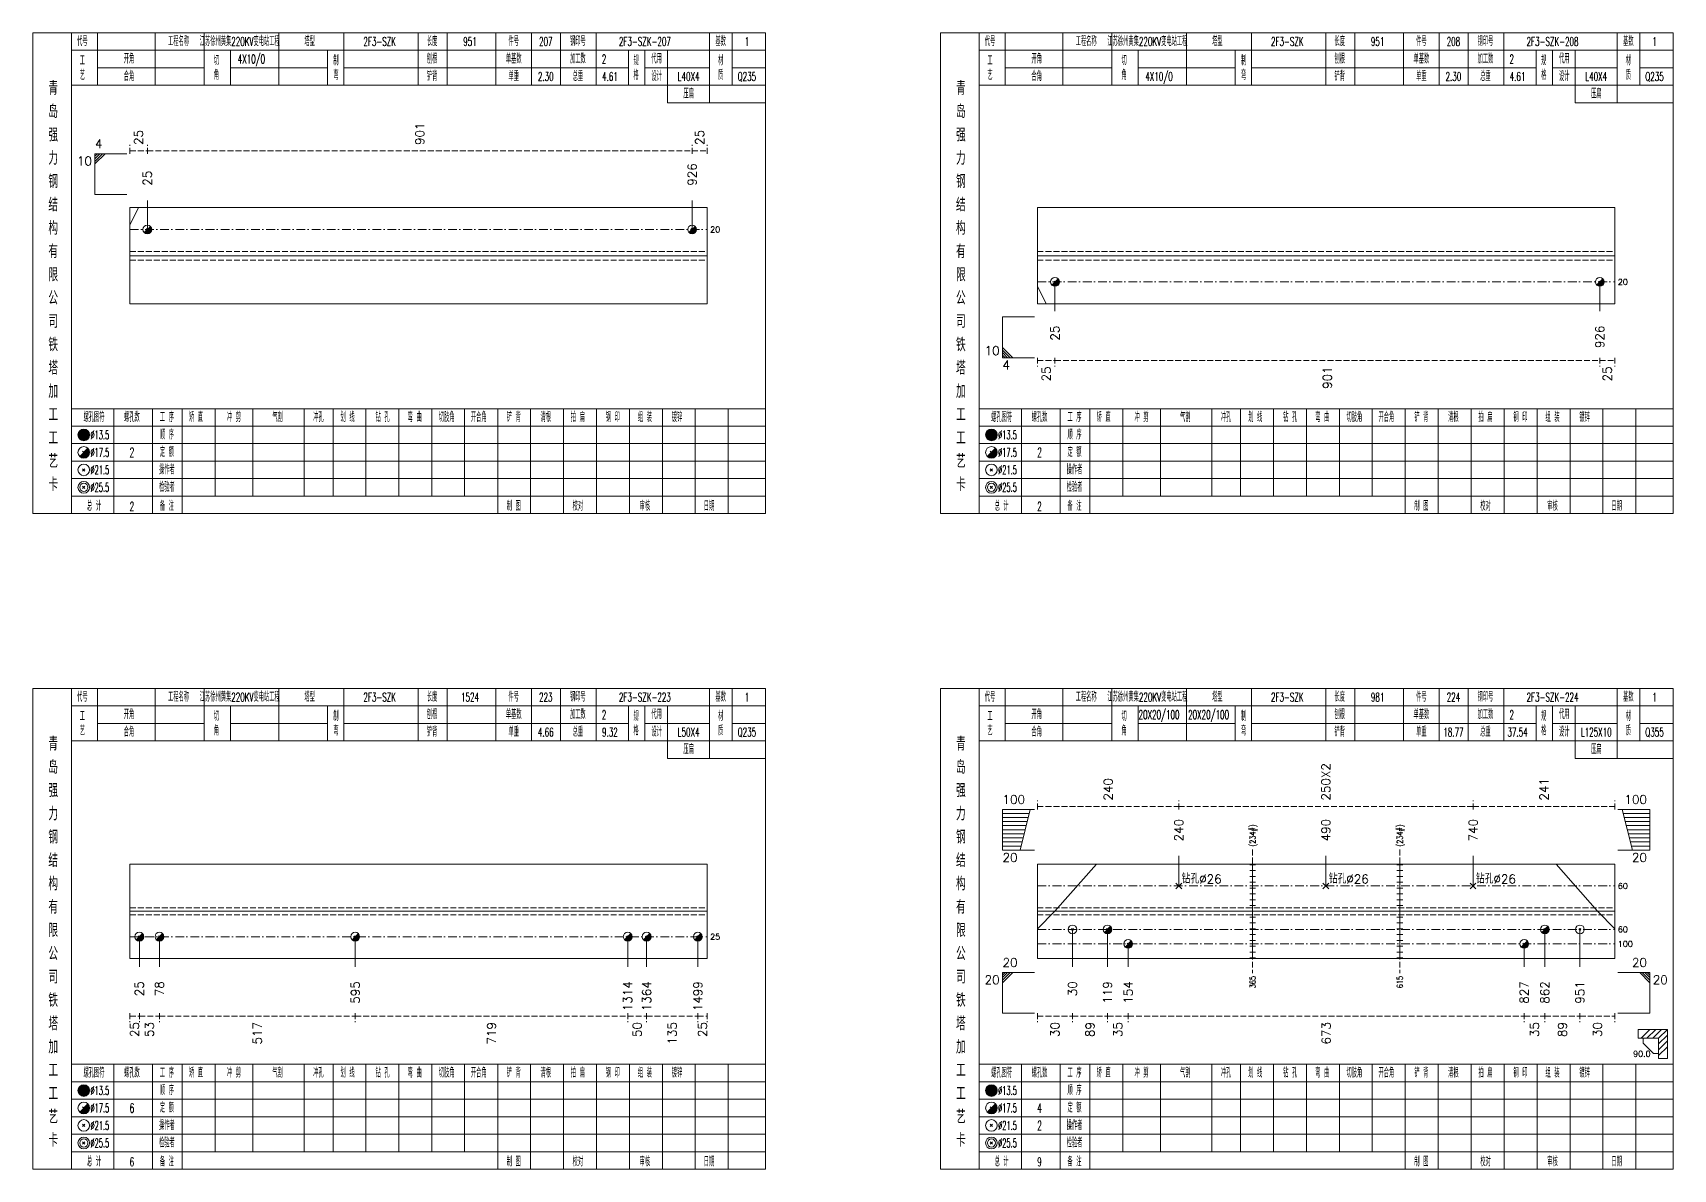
# Model space of a CAD drawing. Extents: x 0 to 4623, y -1159 to 4890.
# Drawn here: x 623 to 1186, y 3375 to 3765 of the extents above; entities that cross this region are included whole.
import ezdxf
from ezdxf.enums import TextEntityAlignment as Align

# ---------------------------------------------------------------- set-up
doc = ezdxf.new("R2010")
doc.units = 0
doc.header["$MEASUREMENT"] = 0
doc.linetypes.add('一点画线', pattern=[5.2, 3, -1, 0.2, -1])
doc.linetypes.add('虚线', pattern=[2.75, 2, -0.75])
doc.layers.get('0').update_dxf_attribs({"linetype": 'CONTINUOUS', "lineweight": 25})
for name, color, linetype, lineweight in [('1', 7, 'CONTINUOUS', 25), ('2', 7, 'CONTINUOUS', 25), ('4', 7, 'CONTINUOUS', 25), ('5', 7, 'CONTINUOUS', 25)]:
    doc.layers.add(name, color=color, linetype=linetype, lineweight=lineweight)
doc.styles.get("Standard").update_dxf_attribs({"font": 'simplex.shx', "width": 0.7, "height": 3, "bigfont": 'gbhzfs.shx'})

# ---------------------------------------------------------------- blocks, each defined once
blk = doc.blocks.new('孔17.5')
at = {"layer": '5', "color": 7, "linetype": 'Continuous', "lineweight": 13}
for p, q in [((-0.707, -0.707), (0.707, 0.707)), ((-0.2, 0.2), (0.2, -0.2))]:
    blk.add_line(p, q, dxfattribs=at)
blk.add_circle((0, 0), 1, dxfattribs=at)
for radius in [0.9, 0.8, 0.7, 0.6, 0.5, 0.4, 0.3, 0.2, 0.1]:
    blk.add_arc((0, 0), radius, 225, 45, dxfattribs=at)
blk = doc.blocks.new('孔21.5')
at = {"layer": '5', "color": 7, "linetype": 'Continuous', "lineweight": 13}
for p, q in [((-0.2, -0.2), (0.2, 0.2)), ((-0.2, 0.2), (0.2, -0.2))]:
    blk.add_line(p, q, dxfattribs=at)
blk.add_circle((0, 0), 1, dxfattribs=at)

msp = doc.modelspace()

# ---------------------------------------------------------------- linework, layer by layer
at = {"color": 8, "linetype": '虚线', "lineweight": 9}
for p, q in [((656.1, 3723.5), (656.1, 3726.5)), ((662.1, 3723.5), (662.1, 3726.5)), ((662.1, 3723.5), (662.1, 3726.5)), ((848.992, 3723.5), (848.992, 3726.5)), ((848.992, 3723.5), (848.992, 3726.5)), ((854.2, 3723.5), (854.2, 3726.5)), ((656.1, 3724.5), (662.1, 3724.5)), ((662.1, 3724.5), (848.992, 3724.5)), ((848.992, 3724.5), (854.2, 3724.5)), ((967.5, 3653.5), (967.5, 3650.5)), ((973.5, 3653.5), (973.5, 3650.5)), ((973.5, 3653.5), (973.5, 3650.5)), ((1160.392, 3653.5), (1160.392, 3650.5)), ((1160.392, 3653.5), (1160.392, 3650.5)), ((1165.6, 3653.5), (1165.6, 3650.5)), ((967.5, 3652.5), (973.5, 3652.5)), ((973.5, 3652.5), (1160.392, 3652.5)), ((1160.392, 3652.5), (1165.6, 3652.5)), ((967.5, 3498.5), (967.5, 3501.5)), ((1015.965, 3498.5), (1015.965, 3501.5)), ((1015.965, 3498.5), (1015.965, 3501.5)), ((1116.933, 3498.5), (1116.933, 3501.5)), ((1116.933, 3498.5), (1116.933, 3501.5)), ((1165.6, 3498.5), (1165.6, 3501.5)), ((967.5, 3499.5), (1015.965, 3499.5)), ((1015.965, 3499.5), (1116.933, 3499.5)), ((1116.933, 3499.5), (1165.6, 3499.5)), ((656.1, 3428.5), (656.1, 3425.5)), ((656.1, 3427.5), (659.35, 3427.5)), ((659.35, 3428.5), (659.35, 3425.5)), ((659.35, 3428.5), (659.35, 3425.5)), ((659.35, 3427.5), (666.239, 3427.5)), ((666.239, 3428.5), (666.239, 3425.5)), ((666.239, 3428.5), (666.239, 3425.5)), ((666.239, 3427.5), (733.442, 3427.5)), ((733.442, 3428.5), (733.442, 3425.5)), ((733.442, 3428.5), (733.442, 3425.5)), ((733.442, 3427.5), (826.903, 3427.5)), ((826.903, 3428.5), (826.903, 3425.5)), ((826.903, 3428.5), (826.903, 3425.5)), ((826.903, 3427.5), (833.402, 3427.5)), ((833.402, 3428.5), (833.402, 3425.5)), ((833.402, 3428.5), (833.402, 3425.5)), ((833.402, 3427.5), (850.95, 3427.5)), ((850.95, 3428.5), (850.95, 3425.5)), ((850.95, 3428.5), (850.95, 3425.5)), ((850.95, 3427.5), (854.2, 3427.5)), ((854.2, 3428.5), (854.2, 3425.5)), ((967.5, 3428.5), (967.5, 3425.5)), ((967.5, 3427.5), (979.5, 3427.5)), ((979.5, 3428.5), (979.5, 3425.5)), ((979.5, 3428.5), (979.5, 3425.5)), ((979.5, 3427.5), (991.53, 3427.5)), ((991.53, 3428.5), (991.53, 3425.5)), ((991.53, 3428.5), (991.53, 3425.5)), ((991.53, 3427.5), (998.598, 3427.5)), ((998.598, 3428.5), (998.598, 3425.5)), ((998.598, 3428.5), (998.598, 3425.5)), ((998.598, 3427.5), (1134.502, 3427.5)), ((1134.502, 3428.5), (1134.502, 3425.5)), ((1134.502, 3428.5), (1134.502, 3425.5)), ((1134.502, 3427.5), (1141.57, 3427.5)), ((1141.57, 3428.5), (1141.57, 3425.5)), ((1141.57, 3428.5), (1141.57, 3425.5)), ((1141.57, 3427.5), (1153.6, 3427.5)), ((1153.6, 3428.5), (1153.6, 3425.5)), ((1153.6, 3428.5), (1153.6, 3425.5)), ((1153.6, 3427.5), (1165.6, 3427.5)), ((1165.6, 3428.5), (1165.6, 3425.5))]:
    msp.add_line(p, q, dxfattribs=at)
at = {"color": 7, "linetype": 'Continuous', "lineweight": 13}
for p, q in [((644.1, 3723.5), (655.1, 3723.5)), ((644.1, 3709.5), (644.1, 3723.5)), ((644.975, 3723.5), (644.1, 3722.625)), ((645.85, 3723.5), (644.1, 3721.75)), ((646.725, 3723.5), (644.1, 3720.875)), ((647.6, 3723.5), (644.1, 3720)), ((644.1, 3709.5), (655.1, 3709.5)), ((656.1, 3699), (659.1, 3705)), ((662.1, 3697.5), (662.1, 3707.5)), ((848.992, 3697.5), (848.992, 3707.5)), ((967.5, 3678), (970.5, 3672)), ((973.5, 3679.5), (973.5, 3669.5)), ((1160.392, 3679.5), (1160.392, 3669.5)), ((955.5, 3667.5), (966.5, 3667.5)), ((955.5, 3667.5), (955.5, 3653.5)), ((959, 3653.5), (955.5, 3657)), ((958.125, 3653.5), (955.5, 3656.125)), ((957.25, 3653.5), (955.5, 3655.25)), ((956.375, 3653.5), (955.5, 3654.375)), ((955.5, 3653.5), (966.5, 3653.5)), ((955.5, 3498.5), (966.5, 3498.5)), ((955.5, 3484.5), (955.5, 3498.5)), ((955.5, 3497.1), (964.65, 3497.1)), ((955.5, 3495.7), (964.3, 3495.7)), ((961.5, 3484.5), (965, 3498.5)), ((1177.6, 3498.5), (1166.6, 3498.5)), ((1171.6, 3484.5), (1168.1, 3498.5)), ((1177.6, 3497.1), (1168.45, 3497.1)), ((1177.6, 3495.7), (1168.8, 3495.7)), ((1177.6, 3484.5), (1177.6, 3498.5)), ((955.5, 3494.3), (963.95, 3494.3)), ((955.5, 3492.9), (963.6, 3492.9)), ((955.5, 3491.5), (963.25, 3491.5)), ((955.5, 3490.1), (962.9, 3490.1)), ((1177.6, 3494.3), (1169.15, 3494.3)), ((1177.6, 3492.9), (1169.5, 3492.9)), ((1177.6, 3491.5), (1169.85, 3491.5)), ((1177.6, 3490.1), (1170.2, 3490.1)), ((955.5, 3488.7), (962.55, 3488.7)), ((955.5, 3487.3), (962.2, 3487.3)), ((955.5, 3485.9), (961.85, 3485.9)), ((955.5, 3484.5), (966.5, 3484.5)), ((1177.6, 3484.5), (1166.6, 3484.5)), ((1177.6, 3488.7), (1170.55, 3488.7)), ((1177.6, 3487.3), (1170.9, 3487.3)), ((1177.6, 3485.9), (1171.25, 3485.9)), ((973.5, 3463.5), (987.694, 3479.7)), ((1015.965, 3472.2), (1015.965, 3482.5)), ((1066.449, 3472.2), (1066.449, 3482.5)), ((1116.933, 3472.2), (1116.933, 3482.5)), ((1159.6, 3463.5), (1145.406, 3479.7)), ((1014.965, 3471.2), (1016.965, 3473.2)), ((1014.965, 3473.2), (1016.965, 3471.2)), ((1065.449, 3471.2), (1067.449, 3473.2)), ((1065.449, 3473.2), (1067.449, 3471.2)), ((1115.933, 3471.2), (1117.933, 3473.2)), ((1115.933, 3473.2), (1117.933, 3471.2)), ((967.5, 3457.5), (973.5, 3463.5)), ((1165.6, 3457.5), (1159.6, 3463.5)), ((979.5, 3457.3), (979.5, 3444.5)), ((991.53, 3457.3), (991.53, 3444.5)), ((1141.57, 3457.3), (1141.57, 3444.5)), ((1153.6, 3457.3), (1153.6, 3444.5)), ((659.35, 3454.8), (659.35, 3444.5)), ((666.239, 3454.8), (666.239, 3444.5)), ((733.442, 3454.8), (733.442, 3444.5)), ((826.903, 3454.8), (826.903, 3444.5)), ((833.402, 3454.8), (833.402, 3444.5)), ((850.95, 3454.8), (850.95, 3444.5)), ((998.598, 3452.3), (998.598, 3444.5)), ((1134.502, 3452.3), (1134.502, 3444.5)), ((955.5, 3442.5), (966.5, 3442.5)), ((955.5, 3442.5), (955.5, 3428.5)), ((956.375, 3442.5), (955.5, 3441.625)), ((957.25, 3442.5), (955.5, 3440.75)), ((958.125, 3442.5), (955.5, 3439.875)), ((959, 3442.5), (955.5, 3439)), ((1177.6, 3442.5), (1166.6, 3442.5)), ((1174.1, 3442.5), (1177.6, 3439)), ((1174.975, 3442.5), (1177.6, 3439.875)), ((1175.85, 3442.5), (1177.6, 3440.75)), ((1176.725, 3442.5), (1177.6, 3441.625)), ((1177.6, 3442.5), (1177.6, 3428.5)), ((955.5, 3428.5), (966.5, 3428.5)), ((1177.6, 3428.5), (1166.6, 3428.5))]:
    msp.add_line(p, q, dxfattribs=at)
at = {"color": 7, "linetype": 'Continuous', "lineweight": 18}
for p, q in [((656.1, 3705), (656.1, 3672)), ((656.1, 3705), (854.2, 3705)), ((854.2, 3705), (854.2, 3672)), ((967.5, 3705), (967.5, 3672)), ((967.5, 3705), (1165.6, 3705)), ((1165.6, 3705), (1165.6, 3672)), ((656.1, 3688.5), (854.2, 3688.5)), ((967.5, 3688.5), (1165.6, 3688.5)), ((656.1, 3479.7), (656.1, 3447.3)), ((656.1, 3479.7), (854.2, 3479.7)), ((854.2, 3479.7), (854.2, 3447.3)), ((967.5, 3479.7), (967.5, 3447.3)), ((967.5, 3479.7), (1165.6, 3479.7)), ((1165.6, 3479.7), (1165.6, 3447.3)), ((656.1, 3463.5), (854.2, 3463.5)), ((967.5, 3463.5), (1165.6, 3463.5))]:
    msp.add_line(p, q, dxfattribs=at)
at = {"color": 3, "linetype": '一点画线', "lineweight": 13}
for p, q in [((656.1, 3697.5), (854.2, 3697.5)), ((967.5, 3679.5), (1165.6, 3679.5)), ((967.5, 3472.2), (1165.6, 3472.2)), ((967.5, 3457.3), (1165.6, 3457.3)), ((656.1, 3454.8), (854.2, 3454.8)), ((967.5, 3452.3), (1165.6, 3452.3))]:
    msp.add_line(p, q, dxfattribs=at)
at = {"color": 1, "linetype": '虚线', "lineweight": 18}
for p, q in [((656.1, 3690), (854.2, 3690)), ((656.1, 3687), (854.2, 3687)), ((967.5, 3690), (1165.6, 3690)), ((967.5, 3687), (1165.6, 3687)), ((656.1, 3464.7), (854.2, 3464.7)), ((656.1, 3462.3), (854.2, 3462.3)), ((967.5, 3464.7), (1165.6, 3464.7)), ((967.5, 3462.3), (1165.6, 3462.3))]:
    msp.add_line(p, q, dxfattribs=at)
at = {"layer": '1', "color": 7, "linetype": 'Continuous', "lineweight": 18}
for p, q in [((656.1, 3672), (854.2, 3672)), ((967.5, 3672), (1165.6, 3672)), ((656.1, 3447.3), (854.2, 3447.3)), ((967.5, 3447.3), (1165.6, 3447.3))]:
    msp.add_line(p, q, dxfattribs=at)
at = {"layer": '2', "color": 216, "linetype": '虚线', "lineweight": 13}
for p, q in [((1041.304, 3484.7), (1041.304, 3442.3)), ((1091.788, 3484.7), (1091.788, 3442.3))]:
    msp.add_line(p, q, dxfattribs=at)
at = {"layer": '2', "color": 7, "linetype": 'Continuous', "lineweight": 13}
for p, q in [((1042.304, 3479.5), (1040.304, 3479.5)), ((1041.304, 3463.5), (1041.304, 3479.7)), ((1092.788, 3479.5), (1090.788, 3479.5)), ((1091.788, 3463.5), (1091.788, 3479.7)), ((1042.304, 3477.5), (1040.304, 3477.5)), ((1042.304, 3475.5), (1040.304, 3475.5)), ((1042.304, 3473.5), (1040.304, 3473.5)), ((1092.788, 3477.5), (1090.788, 3477.5)), ((1092.788, 3475.5), (1090.788, 3475.5)), ((1092.788, 3473.5), (1090.788, 3473.5)), ((1042.304, 3471.5), (1040.304, 3471.5)), ((1042.304, 3469.5), (1040.304, 3469.5)), ((1042.304, 3467.5), (1040.304, 3467.5)), ((1092.788, 3471.5), (1090.788, 3471.5)), ((1092.788, 3469.5), (1090.788, 3469.5)), ((1092.788, 3467.5), (1090.788, 3467.5)), ((1042.304, 3465.5), (1040.304, 3465.5)), ((1040.304, 3461.5), (1042.304, 3461.5)), ((1041.304, 3463.5), (1041.304, 3447.3)), ((1092.788, 3465.5), (1090.788, 3465.5)), ((1090.788, 3461.5), (1092.788, 3461.5)), ((1091.788, 3463.5), (1091.788, 3447.3)), ((1040.304, 3459.5), (1042.304, 3459.5)), ((1040.304, 3457.5), (1042.304, 3457.5)), ((1090.788, 3459.5), (1092.788, 3459.5)), ((1090.788, 3457.5), (1092.788, 3457.5)), ((1040.304, 3455.5), (1042.304, 3455.5)), ((1040.304, 3453.5), (1042.304, 3453.5)), ((1040.304, 3451.5), (1042.304, 3451.5)), ((1090.788, 3455.5), (1092.788, 3455.5)), ((1090.788, 3453.5), (1092.788, 3453.5)), ((1090.788, 3451.5), (1092.788, 3451.5)), ((1040.304, 3449.5), (1042.304, 3449.5)), ((1040.304, 3447.5), (1042.304, 3447.5)), ((1090.788, 3449.5), (1092.788, 3449.5)), ((1090.788, 3447.5), (1092.788, 3447.5)), ((1183.6, 3423), (1173.6, 3423)), ((1173.6, 3423), (1173.6, 3420)), ((1174.6, 3420), (1177.6, 3423)), ((1176.6, 3420), (1179.6, 3423)), ((1178.6, 3420), (1181.6, 3423)), ((1180.6, 3420), (1183.6, 3423)), ((1183.6, 3413), (1183.6, 3423)), ((1173.6, 3420), (1180.6, 3420)), ((1175.35, 3420), (1175.35, 3418.25)), ((1178.85, 3414.75), (1175.35, 3418.25)), ((1180.6, 3418), (1183.6, 3421)), ((1180.6, 3420), (1180.6, 3413)), ((1180.6, 3416), (1183.6, 3419)), ((1180.6, 3414), (1183.6, 3417)), ((1178.85, 3414.75), (1180.6, 3414.75)), ((1180.6, 3413), (1183.6, 3413))]:
    msp.add_line(p, q, dxfattribs=at)
at = {"layer": '4', "color": 1, "linetype": 'Continuous', "lineweight": 18}
for p, q in [((636.1, 3600), (636.1, 3765)), ((645, 3747), (645, 3765)), ((664.8, 3747), (664.8, 3765)), ((681.6, 3747), (681.6, 3765)), ((707.2, 3747), (707.2, 3765)), ((729.5, 3747), (729.5, 3765)), ((755, 3747), (755, 3765)), ((765, 3747), (765, 3765)), ((781.7, 3747), (781.7, 3765)), ((793.9, 3747), (793.9, 3765)), ((803.9, 3747), (803.9, 3765)), ((816.1, 3747), (816.1, 3765)), ((855, 3741), (855, 3765)), ((862.8, 3747), (862.8, 3765)), ((947.5, 3600), (947.5, 3765)), ((956.4, 3747), (956.4, 3765)), ((976.2, 3747), (976.2, 3765)), ((993, 3747), (993, 3765)), ((1018.6, 3747), (1018.6, 3765)), ((1040.9, 3747), (1040.9, 3765)), ((1066.4, 3747), (1066.4, 3765)), ((1076.4, 3747), (1076.4, 3765)), ((1093.1, 3747), (1093.1, 3765)), ((1105.3, 3747), (1105.3, 3765)), ((1115.3, 3747), (1115.3, 3765)), ((1127.5, 3747), (1127.5, 3765)), ((1166.4, 3741), (1166.4, 3765)), ((1174.2, 3747), (1174.2, 3765)), ((636.1, 3759), (874.2, 3759)), ((690.6, 3747), (690.6, 3759)), ((723.9, 3747), (723.9, 3759)), ((827.2, 3747), (827.2, 3759)), ((832.8, 3747), (832.8, 3759)), ((840.6, 3741), (840.6, 3759)), ((947.5, 3759), (1185.6, 3759)), ((1002, 3747), (1002, 3759)), ((1035.3, 3747), (1035.3, 3759)), ((1138.6, 3747), (1138.6, 3759)), ((1144.2, 3747), (1144.2, 3759)), ((1152, 3741), (1152, 3759)), ((645, 3753), (681.6, 3753)), ((690.6, 3753), (723.9, 3753)), ((729.5, 3753), (827.2, 3753)), ((832.8, 3753), (855, 3753)), ((862.8, 3753), (874.2, 3753)), ((956.4, 3753), (993, 3753)), ((1002, 3753), (1035.3, 3753)), ((1040.9, 3753), (1138.6, 3753)), ((1144.2, 3753), (1166.4, 3753)), ((1174.2, 3753), (1185.6, 3753)), ((636.1, 3747), (874.2, 3747)), ((947.5, 3747), (1185.6, 3747)), ((840.6, 3741), (874.2, 3741)), ((1152, 3741), (1185.6, 3741)), ((636.1, 3636), (874.2, 3636)), ((650.6, 3600), (650.6, 3636)), ((663.9, 3600), (663.9, 3636)), ((674, 3600), (674, 3636)), ((685.4, 3606), (685.4, 3636)), ((698.3, 3606), (698.3, 3636)), ((715.9, 3606), (715.9, 3636)), ((725.8, 3606), (725.8, 3636)), ((737.1, 3606), (737.1, 3636)), ((748.4, 3606), (748.4, 3636)), ((759.7, 3606), (759.7, 3636)), ((770.9, 3606), (770.9, 3636)), ((782.3, 3606), (782.3, 3636)), ((793.6, 3606), (793.6, 3636)), ((804.9, 3606), (804.9, 3636)), ((816.2, 3606), (816.2, 3636)), ((827.5, 3606), (827.5, 3636)), ((838.8, 3606), (838.8, 3636)), ((850.1, 3606), (850.1, 3636)), ((861.4, 3606), (861.4, 3636)), ((947.5, 3636), (1185.6, 3636)), ((962, 3600), (962, 3636)), ((975.3, 3600), (975.3, 3636)), ((985.4, 3600), (985.4, 3636)), ((996.8, 3606), (996.8, 3636)), ((1009.7, 3606), (1009.7, 3636)), ((1027.3, 3606), (1027.3, 3636)), ((1037.2, 3606), (1037.2, 3636)), ((1048.5, 3606), (1048.5, 3636)), ((1059.8, 3606), (1059.8, 3636)), ((1071.1, 3606), (1071.1, 3636)), ((1082.3, 3606), (1082.3, 3636)), ((1093.7, 3606), (1093.7, 3636)), ((1105, 3606), (1105, 3636)), ((1116.3, 3606), (1116.3, 3636)), ((1127.6, 3606), (1127.6, 3636)), ((1138.9, 3606), (1138.9, 3636)), ((1150.2, 3606), (1150.2, 3636)), ((1161.5, 3606), (1161.5, 3636)), ((1172.8, 3606), (1172.8, 3636)), ((636.1, 3630), (874.2, 3630)), ((947.5, 3630), (1185.6, 3630)), ((636.1, 3624), (874.2, 3624)), ((947.5, 3624), (1185.6, 3624)), ((636.1, 3618), (874.2, 3618)), ((947.5, 3618), (1185.6, 3618)), ((636.1, 3612), (874.2, 3612)), ((947.5, 3612), (1185.6, 3612)), ((636.1, 3606), (874.2, 3606)), ((782.3, 3600), (782.3, 3606)), ((793.6, 3600), (793.6, 3606)), ((804.9, 3600), (804.9, 3606)), ((816.2, 3600), (816.2, 3606)), ((827.5, 3600), (827.5, 3606)), ((838.8, 3600), (838.8, 3606)), ((850.1, 3600), (850.1, 3606)), ((861.4, 3600), (861.4, 3606)), ((947.5, 3606), (1185.6, 3606)), ((1093.7, 3600), (1093.7, 3606)), ((1105, 3600), (1105, 3606)), ((1116.3, 3600), (1116.3, 3606)), ((1127.6, 3600), (1127.6, 3606)), ((1138.9, 3600), (1138.9, 3606)), ((1150.2, 3600), (1150.2, 3606)), ((1161.5, 3600), (1161.5, 3606)), ((1172.8, 3600), (1172.8, 3606)), ((636.1, 3375), (636.1, 3540)), ((645, 3522), (645, 3540)), ((664.8, 3522), (664.8, 3540)), ((681.6, 3522), (681.6, 3540)), ((707.2, 3522), (707.2, 3540)), ((729.5, 3522), (729.5, 3540)), ((755, 3522), (755, 3540)), ((765, 3522), (765, 3540)), ((781.7, 3522), (781.7, 3540)), ((793.9, 3522), (793.9, 3540)), ((803.9, 3522), (803.9, 3540)), ((816.1, 3522), (816.1, 3540)), ((855, 3516), (855, 3540)), ((862.8, 3522), (862.8, 3540)), ((947.5, 3375), (947.5, 3540)), ((956.4, 3522), (956.4, 3540)), ((976.2, 3522), (976.2, 3540)), ((993, 3522), (993, 3540)), ((1018.6, 3522), (1018.6, 3540)), ((1040.9, 3522), (1040.9, 3540)), ((1066.4, 3522), (1066.4, 3540)), ((1076.4, 3522), (1076.4, 3540)), ((1093.1, 3522), (1093.1, 3540)), ((1105.3, 3522), (1105.3, 3540)), ((1115.3, 3522), (1115.3, 3540)), ((1127.5, 3522), (1127.5, 3540)), ((1166.4, 3516), (1166.4, 3540)), ((1174.2, 3522), (1174.2, 3540)), ((636.1, 3534), (874.2, 3534)), ((690.6, 3522), (690.6, 3534)), ((723.9, 3522), (723.9, 3534)), ((827.2, 3522), (827.2, 3534)), ((832.8, 3522), (832.8, 3534)), ((840.6, 3516), (840.6, 3534)), ((947.5, 3534), (1185.6, 3534)), ((1002, 3522), (1002, 3534)), ((1035.3, 3522), (1035.3, 3534)), ((1138.6, 3522), (1138.6, 3534)), ((1144.2, 3522), (1144.2, 3534)), ((1152, 3516), (1152, 3534)), ((645, 3528), (681.6, 3528)), ((690.6, 3528), (723.9, 3528)), ((729.5, 3528), (827.2, 3528)), ((832.8, 3528), (855, 3528)), ((862.8, 3528), (874.2, 3528)), ((956.4, 3528), (993, 3528)), ((1002, 3528), (1035.3, 3528)), ((1040.9, 3528), (1138.6, 3528)), ((1144.2, 3528), (1166.4, 3528)), ((1174.2, 3528), (1185.6, 3528)), ((636.1, 3522), (874.2, 3522)), ((947.5, 3522), (1185.6, 3522)), ((840.6, 3516), (874.2, 3516)), ((1152, 3516), (1185.6, 3516)), ((636.1, 3411), (874.2, 3411)), ((650.6, 3375), (650.6, 3411)), ((663.9, 3375), (663.9, 3411)), ((674, 3375), (674, 3411)), ((685.4, 3381), (685.4, 3411)), ((698.3, 3381), (698.3, 3411)), ((715.9, 3381), (715.9, 3411)), ((725.8, 3381), (725.8, 3411)), ((737.1, 3381), (737.1, 3411)), ((748.4, 3381), (748.4, 3411)), ((759.7, 3381), (759.7, 3411)), ((770.9, 3381), (770.9, 3411)), ((782.3, 3381), (782.3, 3411)), ((793.6, 3381), (793.6, 3411)), ((804.9, 3381), (804.9, 3411)), ((816.2, 3381), (816.2, 3411)), ((827.5, 3381), (827.5, 3411)), ((838.8, 3381), (838.8, 3411)), ((850.1, 3381), (850.1, 3411)), ((861.4, 3381), (861.4, 3411)), ((947.5, 3411), (1185.6, 3411)), ((962, 3375), (962, 3411)), ((975.3, 3375), (975.3, 3411)), ((985.4, 3375), (985.4, 3411)), ((996.8, 3381), (996.8, 3411)), ((1009.7, 3381), (1009.7, 3411)), ((1027.3, 3381), (1027.3, 3411)), ((1037.2, 3381), (1037.2, 3411)), ((1048.5, 3381), (1048.5, 3411)), ((1059.8, 3381), (1059.8, 3411)), ((1071.1, 3381), (1071.1, 3411)), ((1082.3, 3381), (1082.3, 3411)), ((1093.7, 3381), (1093.7, 3411)), ((1105, 3381), (1105, 3411)), ((1116.3, 3381), (1116.3, 3411)), ((1127.6, 3381), (1127.6, 3411)), ((1138.9, 3381), (1138.9, 3411)), ((1150.2, 3381), (1150.2, 3411)), ((1161.5, 3381), (1161.5, 3411)), ((1172.8, 3381), (1172.8, 3411)), ((636.1, 3405), (874.2, 3405)), ((947.5, 3405), (1185.6, 3405)), ((636.1, 3399), (874.2, 3399)), ((947.5, 3399), (1185.6, 3399)), ((636.1, 3393), (874.2, 3393)), ((947.5, 3393), (1185.6, 3393)), ((636.1, 3387), (874.2, 3387)), ((947.5, 3387), (1185.6, 3387)), ((636.1, 3381), (874.2, 3381)), ((782.3, 3375), (782.3, 3381)), ((793.6, 3375), (793.6, 3381)), ((804.9, 3375), (804.9, 3381)), ((816.2, 3375), (816.2, 3381)), ((827.5, 3375), (827.5, 3381)), ((838.8, 3375), (838.8, 3381)), ((850.1, 3375), (850.1, 3381)), ((861.4, 3375), (861.4, 3381)), ((947.5, 3381), (1185.6, 3381)), ((1093.7, 3375), (1093.7, 3381)), ((1105, 3375), (1105, 3381)), ((1116.3, 3375), (1116.3, 3381)), ((1127.6, 3375), (1127.6, 3381)), ((1138.9, 3375), (1138.9, 3381)), ((1150.2, 3375), (1150.2, 3381)), ((1161.5, 3375), (1161.5, 3381)), ((1172.8, 3375), (1172.8, 3381))]:
    msp.add_line(p, q, dxfattribs=at)
at = {"layer": '4', "color": 7, "linetype": 'Continuous', "lineweight": 13}
for p, q in [((640.1, 3626.8), (640.5, 3627.2)), ((640.5, 3626.8), (640.1, 3627.2)), ((951.5, 3626.8), (951.9, 3627.2)), ((951.9, 3626.8), (951.5, 3627.2)), ((638.886, 3619.586), (641.714, 3622.414)), ((639.9, 3621.4), (640.7, 3620.6)), ((950.286, 3619.586), (953.114, 3622.414)), ((951.3, 3621.4), (952.1, 3620.6)), ((639.9, 3614.6), (640.7, 3615.4)), ((639.9, 3615.4), (640.7, 3614.6)), ((951.3, 3614.6), (952.1, 3615.4)), ((951.3, 3615.4), (952.1, 3614.6)), ((639.9, 3608.6), (640.7, 3609.4)), ((639.9, 3609.4), (640.7, 3608.6)), ((951.3, 3608.6), (952.1, 3609.4)), ((951.3, 3609.4), (952.1, 3608.6)), ((640.1, 3401.8), (640.5, 3402.2)), ((640.5, 3401.8), (640.1, 3402.2)), ((951.5, 3401.8), (951.9, 3402.2)), ((951.9, 3401.8), (951.5, 3402.2)), ((638.886, 3394.586), (641.714, 3397.414)), ((639.9, 3396.4), (640.7, 3395.6)), ((950.286, 3394.586), (953.114, 3397.414)), ((951.3, 3396.4), (952.1, 3395.6)), ((639.9, 3389.6), (640.7, 3390.4)), ((639.9, 3390.4), (640.7, 3389.6)), ((951.3, 3389.6), (952.1, 3390.4)), ((951.3, 3390.4), (952.1, 3389.6)), ((639.9, 3383.6), (640.7, 3384.4)), ((639.9, 3384.4), (640.7, 3383.6)), ((951.3, 3383.6), (952.1, 3384.4)), ((951.3, 3384.4), (952.1, 3383.6))]:
    msp.add_line(p, q, dxfattribs=at)
at = {"layer": '4', "color": 1, "linetype": 'Continuous', "lineweight": 18}
for points in [[(622.8, 3765), (622.8, 3600), (874.2, 3600), (874.2, 3765)], [(934.2, 3765), (934.2, 3600), (1185.6, 3600), (1185.6, 3765)], [(622.8, 3540), (622.8, 3375), (874.2, 3375), (874.2, 3540)], [(934.2, 3540), (934.2, 3375), (1185.6, 3375), (1185.6, 3540)]]:
    msp.add_lwpolyline(points, close=True, dxfattribs=at)
at = {"layer": '4', "color": 7, "linetype": 'Continuous', "lineweight": 13}
for centre, radius in [((640.3, 3627), 2), ((640.3, 3627), 1.8), ((640.3, 3627), 1.6), ((640.3, 3627), 1.4), ((640.3, 3627), 1.2), ((640.3, 3627), 1), ((640.3, 3627), 0.8), ((640.3, 3627), 0.6), ((640.3, 3627), 0.4), ((640.3, 3627), 0.2), ((951.7, 3627), 2), ((951.7, 3627), 1.8), ((951.7, 3627), 1.6), ((951.7, 3627), 1.4), ((951.7, 3627), 1.2), ((951.7, 3627), 1), ((951.7, 3627), 0.8), ((951.7, 3627), 0.6), ((951.7, 3627), 0.4), ((951.7, 3627), 0.2), ((640.3, 3621), 2), ((951.7, 3621), 2), ((640.3, 3615), 2), ((951.7, 3615), 2), ((640.3, 3609), 2), ((640.3, 3609), 1.4), ((951.7, 3609), 2), ((951.7, 3609), 1.4), ((640.3, 3402), 2), ((640.3, 3402), 1.8), ((640.3, 3402), 1.6), ((640.3, 3402), 1.4), ((640.3, 3402), 1.2), ((640.3, 3402), 1), ((640.3, 3402), 0.8), ((640.3, 3402), 0.6), ((640.3, 3402), 0.4), ((640.3, 3402), 0.2), ((951.7, 3402), 2), ((951.7, 3402), 1.8), ((951.7, 3402), 1.6), ((951.7, 3402), 1.4), ((951.7, 3402), 1.2), ((951.7, 3402), 1), ((951.7, 3402), 0.8), ((951.7, 3402), 0.6), ((951.7, 3402), 0.4), ((951.7, 3402), 0.2), ((640.3, 3396), 2), ((951.7, 3396), 2), ((640.3, 3390), 2), ((951.7, 3390), 2), ((640.3, 3384), 2), ((640.3, 3384), 1.4), ((951.7, 3384), 2), ((951.7, 3384), 1.4)]:
    msp.add_circle(centre, radius, dxfattribs=at)
for centre, radius in [((640.3, 3621), 1.8), ((640.3, 3621), 1.6), ((640.3, 3621), 1.4), ((640.3, 3621), 1.2), ((640.3, 3621), 1), ((640.3, 3621), 0.8), ((640.3, 3621), 0.6), ((640.3, 3621), 0.4), ((640.3, 3621), 0.2), ((951.7, 3621), 1.8), ((951.7, 3621), 1.6), ((951.7, 3621), 1.4), ((951.7, 3621), 1.2), ((951.7, 3621), 1), ((951.7, 3621), 0.8), ((951.7, 3621), 0.6), ((951.7, 3621), 0.4), ((951.7, 3621), 0.2), ((640.3, 3396), 1.8), ((640.3, 3396), 1.6), ((640.3, 3396), 1.4), ((640.3, 3396), 1.2), ((640.3, 3396), 1), ((640.3, 3396), 0.8), ((640.3, 3396), 0.6), ((640.3, 3396), 0.4), ((640.3, 3396), 0.2), ((951.7, 3396), 1.8), ((951.7, 3396), 1.6), ((951.7, 3396), 1.4), ((951.7, 3396), 1.2), ((951.7, 3396), 1), ((951.7, 3396), 0.8), ((951.7, 3396), 0.6), ((951.7, 3396), 0.4), ((951.7, 3396), 0.2)]:
    msp.add_arc(centre, radius, 225, 45, dxfattribs=at)

# ---------------------------------------------------------------- block references
at = {"color": 7, "linetype": 'Continuous', "lineweight": 13, "xscale": 1.5, "yscale": 1.5, "zscale": 1.5}
for p in [(662.1, 3697.5), (848.992, 3697.5)]:
    msp.add_blockref('孔17.5', p, dxfattribs=at)
at = {"layer": '1', "color": 7, "linetype": 'Continuous', "lineweight": 13, "xscale": 1.5, "yscale": 1.5, "zscale": 1.5}
for name, p in [('孔17.5', (973.5, 3679.5)), ('孔17.5', (1160.392, 3679.5)), ('孔17.5', (659.35, 3454.8)), ('孔17.5', (666.239, 3454.8)), ('孔17.5', (733.442, 3454.8)), ('孔17.5', (826.903, 3454.8)), ('孔17.5', (833.402, 3454.8)), ('孔17.5', (850.95, 3454.8)), ('孔21.5', (979.5, 3457.3)), ('孔17.5', (991.53, 3457.3)), ('孔17.5', (1141.57, 3457.3)), ('孔21.5', (1153.6, 3457.3)), ('孔17.5', (998.598, 3452.3)), ('孔17.5', (1134.502, 3452.3))]:
    msp.add_blockref(name, p, dxfattribs=at)

# ---------------------------------------------------------------- texts
at = {"color": 8, "linetype": 'Continuous', "lineweight": 9}
for s, p in [('901', (755.546, 3726.5)), ('25', (659.1, 3726.5)), ('25', (851.596, 3726.5)), ('250X2', (1066.449, 3501.5)), ('240', (991.732, 3501.5)), ('241', (1141.267, 3501.5))]:
    msp.add_text(s, height=3, rotation=90, dxfattribs=at).set_placement(p, align=Align.MIDDLE_LEFT)
at = {"color": 7, "linetype": 'Continuous', "lineweight": 13}
for s, p in [('4', (644.1, 3724.5)), ('100', (955.5, 3499.5)), ('钻孔%%c26', (1016.965, 3472.2)), ('钻孔%%c26', (1067.449, 3472.2)), ('钻孔%%c26', (1117.933, 3472.2)), ('20', (955.5, 3443.5))]:
    msp.add_text(s, height=3, dxfattribs=at).set_placement(p, align=Align.BOTTOM_LEFT)
for s, p in [('10', (643.1, 3722.5)), ('20', (1176.6, 3483.5)), ('20', (954.5, 3441.5))]:
    msp.add_text(s, height=3, dxfattribs=at).set_placement(p, align=Align.TOP_RIGHT)
for s, p in [('25', (662.1, 3712.5)), ('926', (848.992, 3712.5)), ('240', (1015.965, 3487.5)), ('490', (1066.449, 3487.5)), ('740', (1116.933, 3487.5))]:
    msp.add_text(s, height=3, rotation=90, dxfattribs=at).set_placement(p, align=Align.MIDDLE_LEFT)
for s, p in [('20', (855.2, 3697.5)), ('20', (1166.6, 3679.5)), ('60', (1166.6, 3472.2)), ('25', (855.2, 3454.8)), ('60', (1166.6, 3457.3)), ('100', (1166.6, 3452.3))]:
    msp.add_text(s, height=2, dxfattribs=at).set_placement(p, align=Align.MIDDLE_LEFT)
for s, p in [('10', (954.5, 3653.5)), ('100', (1176.6, 3499.5)), ('20', (1176.6, 3443.5))]:
    msp.add_text(s, height=3, dxfattribs=at).set_placement(p, align=Align.BOTTOM_RIGHT)
for s, p in [('4', (955.5, 3652.5)), ('20', (955.5, 3483.5)), ('20', (1178.6, 3441.5))]:
    msp.add_text(s, height=3, dxfattribs=at).set_placement(p, align=Align.TOP_LEFT)
at = {"color": 8, "linetype": 'Continuous', "lineweight": 9}
for s, p in [('25', (970.5, 3650.5)), ('901', (1066.946, 3650.5)), ('25', (1162.996, 3650.5)), ('25', (657.725, 3425.5)), ('53', (662.794, 3425.5)), ('517', (699.841, 3425.5)), ('719', (780.172, 3425.5)), ('50', (830.152, 3425.5)), ('135', (842.176, 3425.5)), ('25', (852.575, 3425.5)), ('30', (973.5, 3425.5)), ('89', (985.515, 3425.5)), ('35', (995.064, 3425.5)), ('673', (1066.55, 3425.5)), ('35', (1138.036, 3425.5)), ('89', (1147.585, 3425.5)), ('30', (1159.6, 3425.5))]:
    msp.add_text(s, height=3, rotation=90, dxfattribs=at).set_placement(p, align=Align.MIDDLE_RIGHT)
at = {"layer": '1', "color": 7, "linetype": 'Continuous', "lineweight": 13}
for s, p in [('25', (973.5, 3664.5)), ('926', (1160.392, 3664.5)), ('25', (659.35, 3439.5)), ('78', (666.239, 3439.5)), ('595', (733.442, 3439.5)), ('1314', (826.903, 3439.5)), ('1364', (833.402, 3439.5)), ('1499', (850.95, 3439.5)), ('30', (979.5, 3439.5)), ('119', (991.53, 3439.5)), ('154', (998.598, 3439.5)), ('827', (1134.502, 3439.5)), ('862', (1141.57, 3439.5)), ('951', (1153.6, 3439.5))]:
    msp.add_text(s, height=3, rotation=90, dxfattribs=at).set_placement(p, align=Align.MIDDLE_RIGHT)
at = {"layer": '2', "color": 7, "linetype": 'Continuous', "lineweight": 13, "width": 0.7}
for p in [(1041.304, 3485.7), (1091.788, 3485.7)]:
    msp.add_text('(234#)', height=2, rotation=90, dxfattribs=at).set_placement(p, align=Align.MIDDLE_LEFT)
for s, p in [('365', (1041.304, 3441.3)), ('615', (1091.788, 3441.3))]:
    msp.add_text(s, height=2, rotation=90, dxfattribs=at).set_placement(p, align=Align.MIDDLE_RIGHT)
at = {"layer": '2', "color": 7, "linetype": 'Continuous', "lineweight": 13}
msp.add_text('90.0', height=2, dxfattribs=at).set_placement((1177.85, 3413), align=Align.BOTTOM_RIGHT)
at = {"layer": '4', "color": 1, "linetype": 'Continuous', "lineweight": 13}
for s, height, width, p in [('代号', 3, 0.6, (639.8, 3762)), ('工程名称', 3, 0.6, (672.8, 3762)), ('江苏徐州黄集220KV变电站工程', 3, 0.6, (693.8, 3762)), ('塔型', 3, 0.6, (717.8, 3762)), ('2F3-SZK', 3, 0.6, (741.8, 3762)), ('长度', 3, 0.6, (759.8, 3762)), ('951', 3, 0.6, (772.8, 3762)), ('件号', 3, 0.6, (787.8, 3762)), ('207', 3, 0.6, (798.8, 3762)), ('钢印号', 3, 0.6, (809.8, 3762)), ('2F3-SZK-207', 3, 0.6, (832.8, 3762)), ('基数', 3, 0.6, (858.8, 3762)), ('1', 3, 0.6, (867.8, 3762)), ('代号', 3, 0.6, (951.2, 3762)), ('工程名称', 3, 0.6, (984.2, 3762)), ('江苏徐州黄集220KV变电站工程', 3, 0.6, (1005.2, 3762)), ('塔型', 3, 0.6, (1029.2, 3762)), ('2F3-SZK', 3, 0.6, (1053.2, 3762)), ('长度', 3, 0.6, (1071.2, 3762)), ('951', 3, 0.6, (1084.2, 3762)), ('件号', 3, 0.6, (1099.2, 3762)), ('208', 3, 0.6, (1110.2, 3762)), ('钢印号', 3, 0.6, (1121.2, 3762)), ('2F3-SZK-208', 3, 0.6, (1144.2, 3762)), ('基数', 3, 0.6, (1170.2, 3762)), ('1', 3, 0.6, (1179.2, 3762)), ('工', 3, 0.6, (639.8, 3755.4)), ('开角', 3, 0.6, (655.8, 3756)), ('切', 3, 0.6, (685.8, 3755.4)), ('4X10/0', 3, 0.6, (697.8, 3756)), ('制', 3, 0.6, (726.8, 3755.4)), ('刨根', 3, 0.6, (759.8, 3756)), ('单基数', 3, 0.6, (787.8, 3756)), ('加工数', 3, 0.6, (809.8, 3756)), ('2', 3, 0.6, (818.8, 3756)), ('规', 3, 0.6, (829.8, 3755.4)), ('代用', 3, 0.6, (836.8, 3756)), ('材', 3, 0.6, (858.8, 3755.4)), ('工', 3, 0.6, (951.2, 3755.4)), ('开角', 3, 0.6, (967.2, 3756)), ('切', 3, 0.6, (997.2, 3755.4)), ('制', 3, 0.6, (1038.2, 3755.4)), ('刨根', 3, 0.6, (1071.2, 3756)), ('单基数', 3, 0.6, (1099.2, 3756)), ('加工数', 3, 0.6, (1121.2, 3756)), ('2', 3, 0.6, (1130.2, 3756)), ('规', 3, 0.6, (1141.2, 3755.4)), ('代用', 3, 0.6, (1148.2, 3756)), ('材', 3, 0.6, (1170.2, 3755.4)), ('青', 4.6, 0.8, (629.8, 3746)), ('艺', 3, 0.6, (639.8, 3750.4)), ('合角', 3, 0.6, (655.8, 3750)), ('角', 3, 0.6, (685.8, 3750.4)), ('弯', 3, 0.6, (726.8, 3750.4)), ('铲背', 3, 0.6, (759.8, 3750)), ('单重', 3, 0.6, (787.8, 3750)), ('2.30', 3, 0.6, (798.8, 3750)), ('总重', 3, 0.6, (809.8, 3750)), ('4.61', 3, 0.6, (820.8, 3750)), ('格', 3, 0.6, (829.8, 3750.4)), ('设计', 3, 0.6, (836.8, 3750)), ('L40X4', 3, 0.6, (847.8, 3750)), ('质', 3, 0.6, (858.8, 3750.4)), ('Q235', 3, 0.6, (867.8, 3750)), ('青', 4.6, 0.8, (941.2, 3746)), ('艺', 3, 0.6, (951.2, 3750.4)), ('合角', 3, 0.6, (967.2, 3750)), ('角', 3, 0.6, (997.2, 3750.4)), ('4X10/0', 3, 0.6, (1009.2, 3750)), ('弯', 3, 0.6, (1038.2, 3750.4)), ('铲背', 3, 0.6, (1071.2, 3750)), ('单重', 3, 0.6, (1099.2, 3750)), ('2.30', 3, 0.6, (1110.2, 3750)), ('总重', 3, 0.6, (1121.2, 3750)), ('4.61', 3, 0.6, (1132.2, 3750)), ('格', 3, 0.6, (1141.2, 3750.4)), ('设计', 3, 0.6, (1148.2, 3750)), ('L40X4', 3, 0.6, (1159.2, 3750)), ('质', 3, 0.6, (1170.2, 3750.4)), ('Q235', 3, 0.6, (1179.2, 3750)), ('压扁', 3, 0.6, (847.8, 3744)), ('压扁', 3, 0.6, (1159.2, 3744)), ('岛', 4.6, 0.8, (629.8, 3738)), ('岛', 4.6, 0.8, (941.2, 3738)), ('强', 4.6, 0.8, (629.8, 3730)), ('强', 4.6, 0.8, (941.2, 3730)), ('力', 4.6, 0.8, (629.8, 3722)), ('力', 4.6, 0.8, (941.2, 3722)), ('钢', 4.6, 0.8, (629.8, 3714)), ('钢', 4.6, 0.8, (941.2, 3714)), ('结', 4.6, 0.8, (629.8, 3706)), ('结', 4.6, 0.8, (941.2, 3706)), ('构', 4.6, 0.8, (629.8, 3698)), ('构', 4.6, 0.8, (941.2, 3698)), ('有', 4.6, 0.8, (629.8, 3690)), ('有', 4.6, 0.8, (941.2, 3690)), ('限', 4.6, 0.8, (629.8, 3682)), ('限', 4.6, 0.8, (941.2, 3682)), ('公', 4.6, 0.8, (629.8, 3674)), ('公', 4.6, 0.8, (941.2, 3674)), ('司', 4.6, 0.8, (629.8, 3666)), ('司', 4.6, 0.8, (941.2, 3666)), ('铁', 4.6, 0.8, (629.8, 3658)), ('铁', 4.6, 0.8, (941.2, 3658)), ('塔', 4.6, 0.8, (629.8, 3650)), ('塔', 4.6, 0.8, (941.2, 3650)), ('加', 4.6, 0.8, (629.8, 3642)), ('加', 4.6, 0.8, (941.2, 3642)), ('工', 4.6, 0.8, (629.8, 3634)), ('工', 4.6, 0.8, (941.2, 3634)), ('螺孔图符', 3, 0.6, (643.8, 3633)), ('螺孔数', 3, 0.6, (656.8, 3633)), ('工 序', 3, 0.6, (668.8, 3633)), ('矫 直', 3, 0.6, (678.8, 3633)), ('冲 剪', 3, 0.6, (691.8, 3633)), ('气割', 3, 0.6, (706.8, 3633)), ('冲孔', 3, 0.6, (720.8, 3633)), ('划 线', 3, 0.6, (730.8, 3633)), ('钻 孔', 3, 0.6, (742.8, 3633)), ('弯 曲', 3, 0.6, (753.8, 3633)), ('切肢角', 3, 0.6, (764.8, 3633)), ('开合角', 3, 0.6, (775.8, 3633)), ('铲 背', 3, 0.6, (787.8, 3633)), ('清根', 3, 0.6, (798.8, 3633)), ('拍 扁', 3, 0.6, (809.8, 3633)), ('钢 印', 3, 0.6, (821.8, 3633)), ('组 装', 3, 0.6, (832.8, 3633)), ('镀锌', 3, 0.6, (843.8, 3633)), ('螺孔图符', 3, 0.6, (955.2, 3633)), ('螺孔数', 3, 0.6, (968.2, 3633)), ('工 序', 3, 0.6, (980.2, 3633)), ('矫 直', 3, 0.6, (990.2, 3633)), ('冲 剪', 3, 0.6, (1003.2, 3633)), ('气割', 3, 0.6, (1018.2, 3633)), ('冲孔', 3, 0.6, (1032.2, 3633)), ('划 线', 3, 0.6, (1042.2, 3633)), ('钻 孔', 3, 0.6, (1054.2, 3633)), ('弯 曲', 3, 0.6, (1065.2, 3633)), ('切肢角', 3, 0.6, (1076.2, 3633)), ('开合角', 3, 0.6, (1087.2, 3633)), ('铲 背', 3, 0.6, (1099.2, 3633)), ('清根', 3, 0.6, (1110.2, 3633)), ('拍 扁', 3, 0.6, (1121.2, 3633)), ('钢 印', 3, 0.6, (1133.2, 3633)), ('组 装', 3, 0.6, (1144.2, 3633)), ('镀锌', 3, 0.6, (1155.2, 3633)), ('工', 4.6, 0.8, (629.8, 3626)), ('%%C13.5', 3, 0.5, (645.8, 3627)), ('顺 序', 3, 0.6, (668.8, 3627)), ('工', 4.6, 0.8, (941.2, 3626)), ('%%C13.5', 3, 0.5, (957.2, 3627)), ('顺 序', 3, 0.6, (980.2, 3627)), ('艺', 4.6, 0.8, (629.8, 3618)), ('%%C17.5', 3, 0.5, (645.8, 3621)), ('2', 3.2, 0.6, (656.8, 3621)), ('定 额', 3, 0.6, (668.8, 3621)), ('艺', 4.6, 0.8, (941.2, 3618)), ('%%C17.5', 3, 0.5, (957.2, 3621)), ('2', 3.2, 0.6, (968.2, 3621)), ('定 额', 3, 0.6, (980.2, 3621)), ('%%C21.5', 3, 0.5, (645.8, 3615)), ('操作者', 3, 0.6, (668.8, 3615)), ('%%C21.5', 3, 0.5, (957.2, 3615)), ('操作者', 3, 0.6, (980.2, 3615)), ('卡', 4.6, 0.8, (629.8, 3610)), ('%%C25.5', 3, 0.5, (645.8, 3609)), ('检验者', 3, 0.6, (668.8, 3609)), ('卡', 4.6, 0.8, (941.2, 3610)), ('%%C25.5', 3, 0.5, (957.2, 3609)), ('检验者', 3, 0.6, (980.2, 3609)), ('总 计', 3, 0.6, (643.8, 3602.5)), ('2', 3, 0.6, (656.8, 3602.5)), ('备 注', 3, 0.6, (668.8, 3602.5)), ('制 图', 3, 0.6, (787.8, 3602.5)), ('校对', 3, 0.6, (809.8, 3602.5)), ('审核', 3, 0.6, (832.8, 3602.5)), ('日期', 3, 0.6, (854.8, 3602.5)), ('总 计', 3, 0.6, (955.2, 3602.5)), ('2', 3, 0.6, (968.2, 3602.5)), ('备 注', 3, 0.6, (980.2, 3602.5)), ('制 图', 3, 0.6, (1099.2, 3602.5)), ('校对', 3, 0.6, (1121.2, 3602.5)), ('审核', 3, 0.6, (1144.2, 3602.5)), ('日期', 3, 0.6, (1166.2, 3602.5)), ('代号', 3, 0.6, (639.8, 3537)), ('工程名称', 3, 0.6, (672.8, 3537)), ('江苏徐州黄集220KV变电站工程', 3, 0.6, (693.8, 3537)), ('塔型', 3, 0.6, (717.8, 3537)), ('2F3-SZK', 3, 0.6, (741.8, 3537)), ('长度', 3, 0.6, (759.8, 3537)), ('1524', 3, 0.6, (772.8, 3537)), ('件号', 3, 0.6, (787.8, 3537)), ('223', 3, 0.6, (798.8, 3537)), ('钢印号', 3, 0.6, (809.8, 3537)), ('2F3-SZK-223', 3, 0.6, (832.8, 3537)), ('基数', 3, 0.6, (858.8, 3537)), ('1', 3, 0.6, (867.8, 3537)), ('代号', 3, 0.6, (951.2, 3537)), ('工程名称', 3, 0.6, (984.2, 3537)), ('江苏徐州黄集220KV变电站工程', 3, 0.6, (1005.2, 3537)), ('塔型', 3, 0.6, (1029.2, 3537)), ('2F3-SZK', 3, 0.6, (1053.2, 3537)), ('长度', 3, 0.6, (1071.2, 3537)), ('981', 3, 0.6, (1084.2, 3537)), ('件号', 3, 0.6, (1099.2, 3537)), ('224', 3, 0.6, (1110.2, 3537)), ('钢印号', 3, 0.6, (1121.2, 3537)), ('2F3-SZK-224', 3, 0.6, (1144.2, 3537)), ('基数', 3, 0.6, (1170.2, 3537)), ('1', 3, 0.6, (1179.2, 3537)), ('工', 3, 0.6, (639.8, 3530.4)), ('开角', 3, 0.6, (655.8, 3531)), ('切', 3, 0.6, (685.8, 3530.4)), ('制', 3, 0.6, (726.8, 3530.4)), ('刨根', 3, 0.6, (759.8, 3531)), ('单基数', 3, 0.6, (787.8, 3531)), ('加工数', 3, 0.6, (809.8, 3531)), ('2', 3, 0.6, (818.8, 3531)), ('规', 3, 0.6, (829.8, 3530.4)), ('代用', 3, 0.6, (836.8, 3531)), ('材', 3, 0.6, (858.8, 3530.4)), ('工', 3, 0.6, (951.2, 3530.4)), ('开角', 3, 0.6, (967.2, 3531)), ('切', 3, 0.6, (997.2, 3530.4)), ('20X20/100', 3, 0.6, (1009.2, 3531)), ('20X20/100', 3, 0.6, (1026.2, 3531)), ('制', 3, 0.6, (1038.2, 3530.4)), ('刨根', 3, 0.6, (1071.2, 3531)), ('单基数', 3, 0.6, (1099.2, 3531)), ('加工数', 3, 0.6, (1121.2, 3531)), ('2', 3, 0.6, (1130.2, 3531)), ('规', 3, 0.6, (1141.2, 3530.4)), ('代用', 3, 0.6, (1148.2, 3531)), ('材', 3, 0.6, (1170.2, 3530.4)), ('青', 4.6, 0.8, (629.8, 3521)), ('艺', 3, 0.6, (639.8, 3525.4)), ('合角', 3, 0.6, (655.8, 3525)), ('角', 3, 0.6, (685.8, 3525.4)), ('弯', 3, 0.6, (726.8, 3525.4)), ('铲背', 3, 0.6, (759.8, 3525)), ('单重', 3, 0.6, (787.8, 3525)), ('4.66', 3, 0.6, (798.8, 3525)), ('总重', 3, 0.6, (809.8, 3525)), ('9.32', 3, 0.6, (820.8, 3525)), ('格', 3, 0.6, (829.8, 3525.4)), ('设计', 3, 0.6, (836.8, 3525)), ('L50X4', 3, 0.6, (847.8, 3525)), ('质', 3, 0.6, (858.8, 3525.4)), ('Q235', 3, 0.6, (867.8, 3525)), ('青', 4.6, 0.8, (941.2, 3521)), ('艺', 3, 0.6, (951.2, 3525.4)), ('合角', 3, 0.6, (967.2, 3525)), ('角', 3, 0.6, (997.2, 3525.4)), ('弯', 3, 0.6, (1038.2, 3525.4)), ('铲背', 3, 0.6, (1071.2, 3525)), ('单重', 3, 0.6, (1099.2, 3525)), ('18.77', 3, 0.6, (1110.2, 3525)), ('总重', 3, 0.6, (1121.2, 3525)), ('37.54', 3, 0.6, (1132.2, 3525)), ('格', 3, 0.6, (1141.2, 3525.4)), ('设计', 3, 0.6, (1148.2, 3525)), ('L125X10', 3, 0.6, (1159.2, 3525)), ('质', 3, 0.6, (1170.2, 3525.4)), ('Q355', 3, 0.6, (1179.2, 3525)), ('压扁', 3, 0.6, (847.8, 3519)), ('压扁', 3, 0.6, (1159.2, 3519)), ('岛', 4.6, 0.8, (629.8, 3513)), ('岛', 4.6, 0.8, (941.2, 3513)), ('强', 4.6, 0.8, (629.8, 3505)), ('强', 4.6, 0.8, (941.2, 3505)), ('力', 4.6, 0.8, (629.8, 3497)), ('力', 4.6, 0.8, (941.2, 3497)), ('钢', 4.6, 0.8, (629.8, 3489)), ('钢', 4.6, 0.8, (941.2, 3489)), ('结', 4.6, 0.8, (629.8, 3481)), ('结', 4.6, 0.8, (941.2, 3481)), ('构', 4.6, 0.8, (629.8, 3473)), ('构', 4.6, 0.8, (941.2, 3473)), ('有', 4.6, 0.8, (629.8, 3465)), ('有', 4.6, 0.8, (941.2, 3465)), ('限', 4.6, 0.8, (629.8, 3457)), ('限', 4.6, 0.8, (941.2, 3457)), ('公', 4.6, 0.8, (629.8, 3449)), ('公', 4.6, 0.8, (941.2, 3449)), ('司', 4.6, 0.8, (629.8, 3441)), ('司', 4.6, 0.8, (941.2, 3441)), ('铁', 4.6, 0.8, (629.8, 3433)), ('铁', 4.6, 0.8, (941.2, 3433)), ('塔', 4.6, 0.8, (629.8, 3425)), ('塔', 4.6, 0.8, (941.2, 3425)), ('加', 4.6, 0.8, (629.8, 3417)), ('加', 4.6, 0.8, (941.2, 3417)), ('工', 4.6, 0.8, (629.8, 3409)), ('工', 4.6, 0.8, (941.2, 3409)), ('螺孔图符', 3, 0.6, (643.8, 3408)), ('螺孔数', 3, 0.6, (656.8, 3408)), ('工 序', 3, 0.6, (668.8, 3408)), ('矫 直', 3, 0.6, (678.8, 3408)), ('冲 剪', 3, 0.6, (691.8, 3408)), ('气割', 3, 0.6, (706.8, 3408)), ('冲孔', 3, 0.6, (720.8, 3408)), ('划 线', 3, 0.6, (730.8, 3408)), ('钻 孔', 3, 0.6, (742.8, 3408)), ('弯 曲', 3, 0.6, (753.8, 3408)), ('切肢角', 3, 0.6, (764.8, 3408)), ('开合角', 3, 0.6, (775.8, 3408)), ('铲 背', 3, 0.6, (787.8, 3408)), ('清根', 3, 0.6, (798.8, 3408)), ('拍 扁', 3, 0.6, (809.8, 3408)), ('钢 印', 3, 0.6, (821.8, 3408)), ('组 装', 3, 0.6, (832.8, 3408)), ('镀锌', 3, 0.6, (843.8, 3408)), ('螺孔图符', 3, 0.6, (955.2, 3408)), ('螺孔数', 3, 0.6, (968.2, 3408)), ('工 序', 3, 0.6, (980.2, 3408)), ('矫 直', 3, 0.6, (990.2, 3408)), ('冲 剪', 3, 0.6, (1003.2, 3408)), ('气割', 3, 0.6, (1018.2, 3408)), ('冲孔', 3, 0.6, (1032.2, 3408)), ('划 线', 3, 0.6, (1042.2, 3408)), ('钻 孔', 3, 0.6, (1054.2, 3408)), ('弯 曲', 3, 0.6, (1065.2, 3408)), ('切肢角', 3, 0.6, (1076.2, 3408)), ('开合角', 3, 0.6, (1087.2, 3408)), ('铲 背', 3, 0.6, (1099.2, 3408)), ('清根', 3, 0.6, (1110.2, 3408)), ('拍 扁', 3, 0.6, (1121.2, 3408)), ('钢 印', 3, 0.6, (1133.2, 3408)), ('组 装', 3, 0.6, (1144.2, 3408)), ('镀锌', 3, 0.6, (1155.2, 3408)), ('工', 4.6, 0.8, (629.8, 3401)), ('%%C13.5', 3, 0.5, (645.8, 3402)), ('顺 序', 3, 0.6, (668.8, 3402)), ('工', 4.6, 0.8, (941.2, 3401)), ('%%C13.5', 3, 0.5, (957.2, 3402)), ('顺 序', 3, 0.6, (980.2, 3402)), ('艺', 4.6, 0.8, (629.8, 3393)), ('%%C17.5', 3, 0.5, (645.8, 3396)), ('6', 3.2, 0.6, (656.8, 3396)), ('定 额', 3, 0.6, (668.8, 3396)), ('艺', 4.6, 0.8, (941.2, 3393)), ('%%C17.5', 3, 0.5, (957.2, 3396)), ('4', 3.2, 0.6, (968.2, 3396)), ('定 额', 3, 0.6, (980.2, 3396)), ('%%C21.5', 3, 0.5, (645.8, 3390)), ('操作者', 3, 0.6, (668.8, 3390)), ('%%C21.5', 3, 0.5, (957.2, 3390)), ('2', 3.2, 0.6, (968.2, 3390)), ('操作者', 3, 0.6, (980.2, 3390)), ('卡', 4.6, 0.8, (629.8, 3385)), ('%%C25.5', 3, 0.5, (645.8, 3384)), ('检验者', 3, 0.6, (668.8, 3384)), ('卡', 4.6, 0.8, (941.2, 3385)), ('%%C25.5', 3, 0.5, (957.2, 3384)), ('检验者', 3, 0.6, (980.2, 3384)), ('总 计', 3, 0.6, (643.8, 3377.5)), ('6', 3, 0.6, (656.8, 3377.5)), ('备 注', 3, 0.6, (668.8, 3377.5)), ('制 图', 3, 0.6, (787.8, 3377.5)), ('校对', 3, 0.6, (809.8, 3377.5)), ('审核', 3, 0.6, (832.8, 3377.5)), ('日期', 3, 0.6, (854.8, 3377.5)), ('总 计', 3, 0.6, (955.2, 3377.5)), ('9', 3, 0.6, (968.2, 3377.5)), ('备 注', 3, 0.6, (980.2, 3377.5)), ('制 图', 3, 0.6, (1099.2, 3377.5)), ('校对', 3, 0.6, (1121.2, 3377.5)), ('审核', 3, 0.6, (1144.2, 3377.5)), ('日期', 3, 0.6, (1166.2, 3377.5))]:
    msp.add_text(s, height=height, dxfattribs=dict(at, width=width)).set_placement(p, align=Align.MIDDLE_CENTER)

doc.saveas('drawing.dxf')
